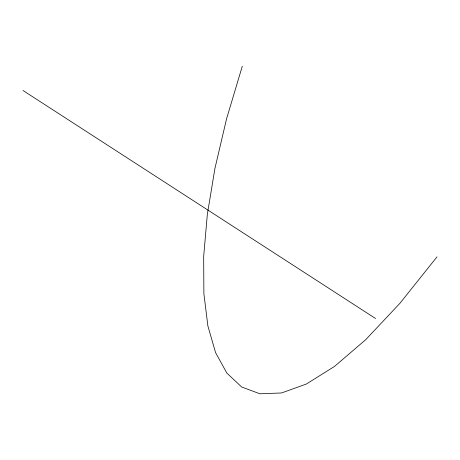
<?xml version="1.0" encoding="UTF-8"?>
<svg xmlns="http://www.w3.org/2000/svg" width="460" height="460" viewBox="0 0 460 460"><rect width="100%" height="100%" fill="white"/><g stroke="black" fill="none" stroke-linecap="round" stroke-linejoin="round"><path stroke-width="0.69" d="M242.299 66.211L226.556 118.87L214.929 168.452L207.328 214.452L203.677 256.37L203.883 293.693L207.874 325.927L215.55 352.555L226.837 373.077L241.655 386.992L259.911 393.789L281.52 392.966L306.406 384.014L334.483 366.436L365.666 339.721L399.861 303.37L437 256.87M23 90.499L375.573 318.521"/></g></svg>
